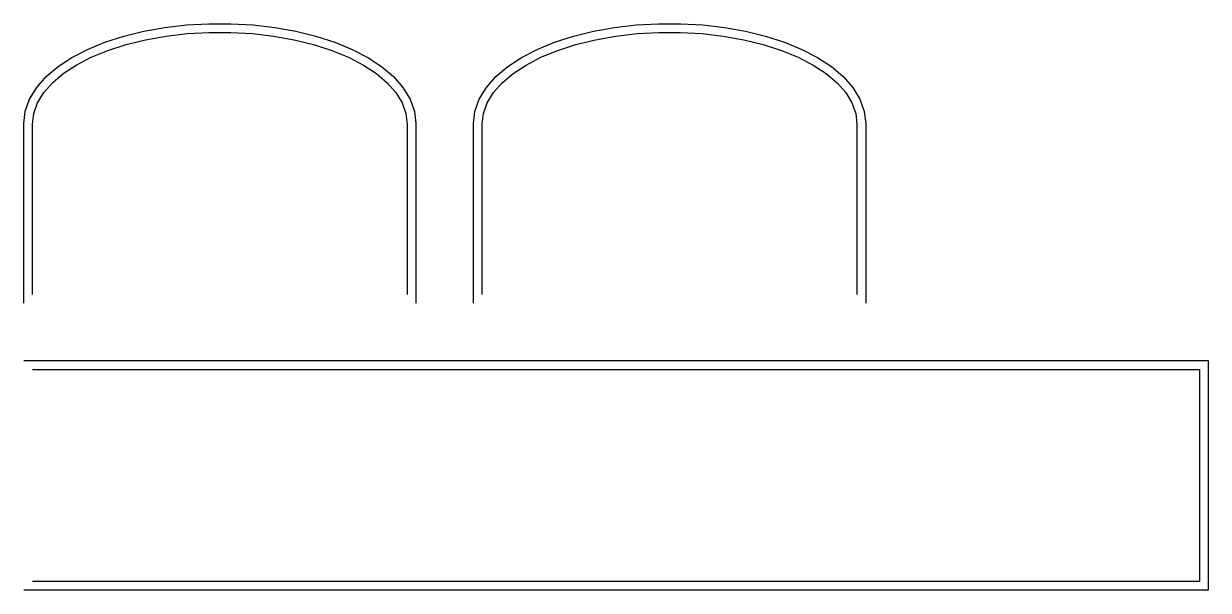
# Model space of a CAD drawing. Header units: millimetres. Extents: x -7 to 941, y -447 to 7.
import ezdxf

# ---------------------------------------------------------------- set-up
doc = ezdxf.new("R2010")
doc.units = ezdxf.units.MM

msp = doc.modelspace()

# ---------------------------------------------------------------- linework, layer by layer
for points in [[(-7, -217), (-7, -73.0854), (-5.8426, -63.3482), (-2.3018, -53.5086), (3.39, -44.1928), (11.0374, -35.5057), (20.4723, -27.4983), (31.5465, -20.2094), (44.1138, -13.6824), (58.018, -7.9655), (73.0877, -3.1089), (89.1356, 0.8403), (105.9603, 3.8409), (123.3484, 5.8602), (141.078, 6.8756), (158.922, 6.8756), (176.6516, 5.8602), (194.0397, 3.8409), (210.8644, 0.8403), (226.9123, -3.1089), (241.982, -7.9655), (255.8862, -13.6824), (268.4535, -20.2094), (279.5277, -27.4983), (288.9626, -35.5057), (296.61, -44.1928), (302.3018, -53.5086), (305.8426, -63.3482), (307, -73.0854), (307, -217)], [(353, -217), (353, -73.0854), (354.1574, -63.3482), (357.6982, -53.5086), (363.39, -44.1928), (371.0374, -35.5057), (380.4723, -27.4983), (391.5465, -20.2094), (404.1138, -13.6824), (418.018, -7.9655), (433.0877, -3.1089), (449.1356, 0.8403), (465.9603, 3.8409), (483.3484, 5.8602), (501.078, 6.8756), (518.922, 6.8756), (536.6516, 5.8602), (554.0397, 3.8409), (570.8644, 0.8403), (586.9123, -3.1089), (601.982, -7.9655), (615.8862, -13.6824), (628.4535, -20.2094), (639.5277, -27.4983), (648.9626, -35.5057), (656.61, -44.1928), (662.3018, -53.5086), (665.8426, -63.3482), (667, -73.0854), (667, -217)], [(0, -210), (0, -73.5), (1.0142, -64.9672), (4.0433, -56.5497), (9.0461, -48.3615), (15.9551, -40.5133), (24.6768, -33.1111), (35.0933, -26.2551), (47.0638, -20.038), (60.4262, -14.5439), (75, -9.8471), (90.588, -6.0111), (106.9795, -3.0878), (123.9528, -1.1166), (141.2783, -0.1244), (158.7217, -0.1244), (176.0472, -1.1166), (193.0205, -3.0878), (209.412, -6.0111), (225, -9.8471), (239.5738, -14.5439), (252.9362, -20.038), (264.9067, -26.2551), (275.3232, -33.1111), (284.0449, -40.5133), (290.9539, -48.3615), (295.9567, -56.5497), (298.9858, -64.9672), (300, -73.5), (300, -210)], [(360, -210), (360, -73.5), (361.0142, -64.9672), (364.0433, -56.5497), (369.0461, -48.3615), (375.9551, -40.5133), (384.6768, -33.1111), (395.0933, -26.2551), (407.0638, -20.038), (420.4262, -14.5439), (435, -9.8471), (450.588, -6.0111), (466.9795, -3.0878), (483.9528, -1.1166), (501.2783, -0.1244), (518.7217, -0.1244), (536.0472, -1.1166), (553.0205, -3.0878), (569.412, -6.0111), (585, -9.8471), (599.5738, -14.5439), (612.9362, -20.038), (624.9067, -26.2551), (635.3232, -33.1111), (644.0449, -40.5133), (650.9539, -48.3615), (655.9567, -56.5497), (658.9858, -64.9672), (660, -73.5), (660, -210)], [(-7, -263), (941.2294, -263), (941.2294, -447), (-7, -447)], [(0, -270), (934.2294, -270), (934.2294, -440), (0, -440)]]:
    msp.add_lwpolyline(points)

doc.saveas('drawing.dxf')
